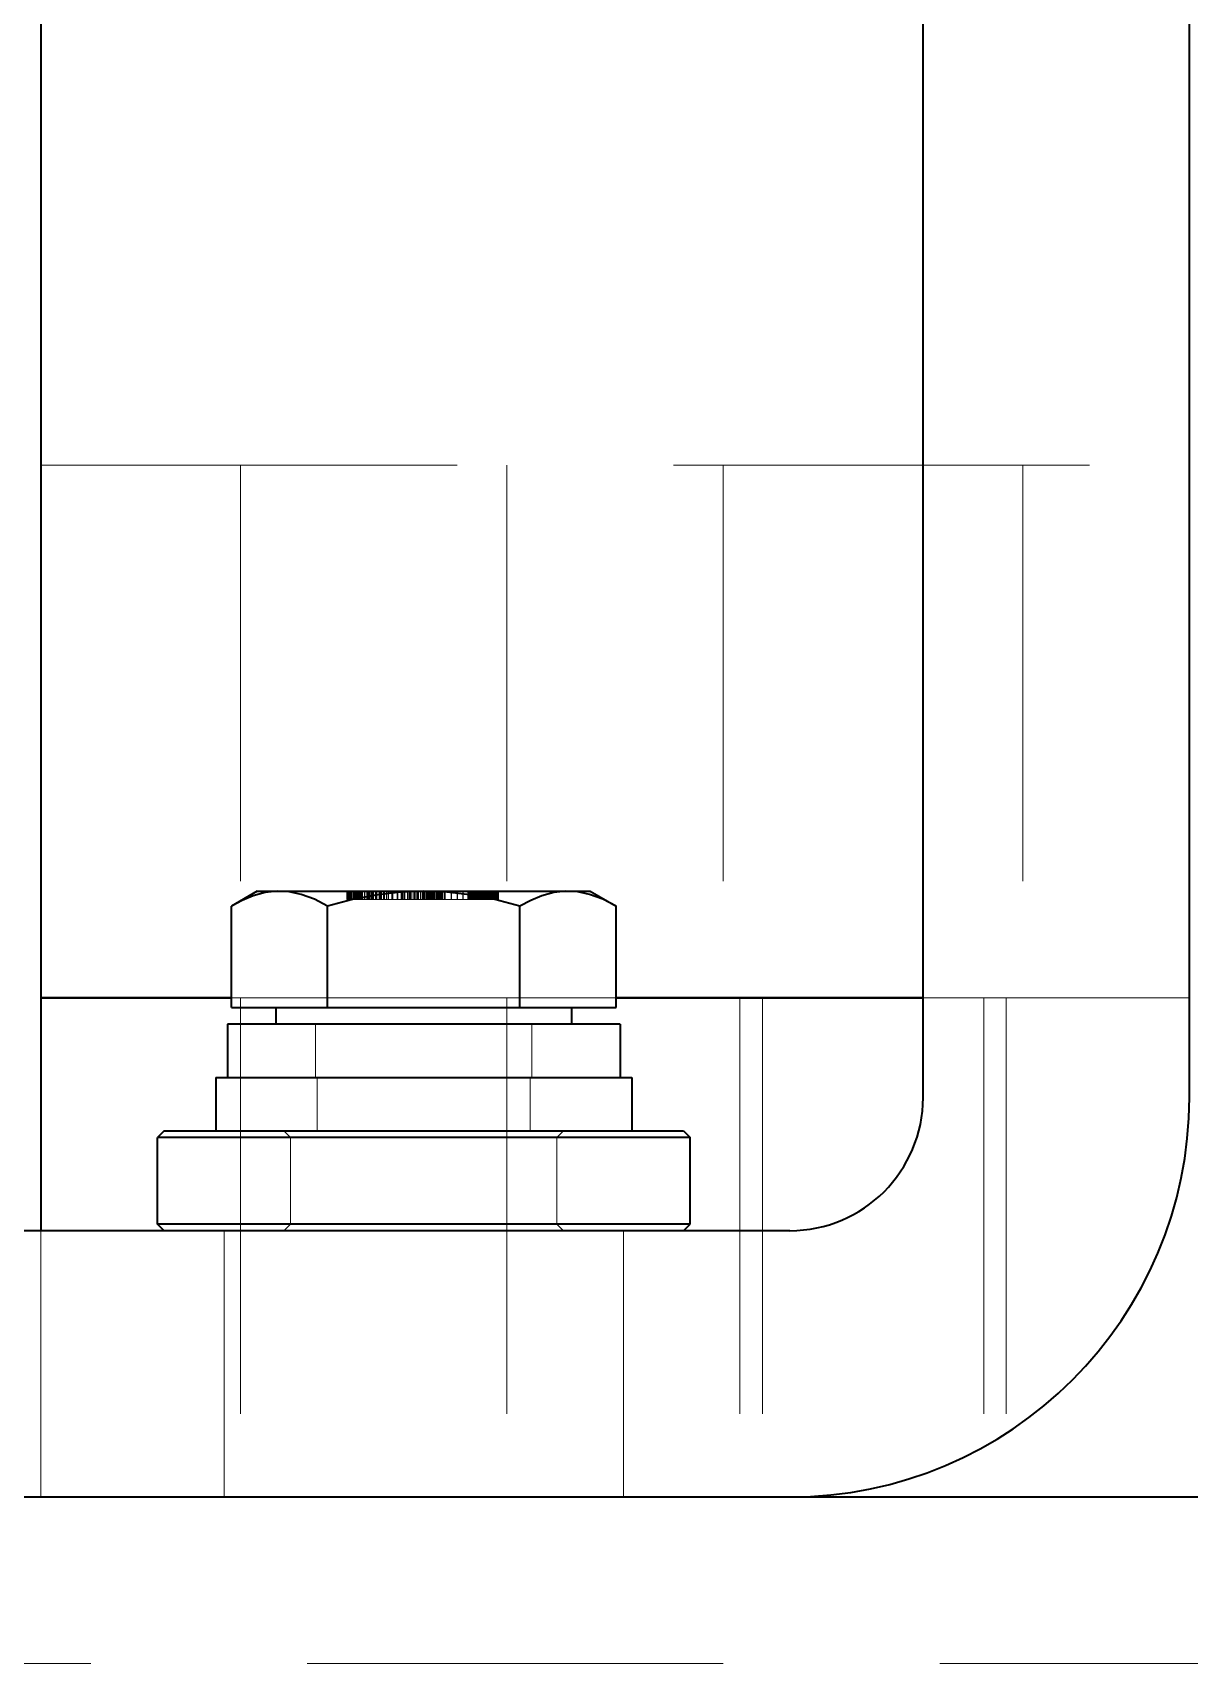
# Model space of a CAD drawing. Header units: millimetres. Extents: x -10155 to 20189, y -25550 to -22580.
# Drawn here: x -8991.5 to -8956.75, y -24743.05 to -24694.05 of the extents above; entities that cross this region are included whole.
import ezdxf

# ---------------------------------------------------------------- set-up
doc = ezdxf.new("R2010")
doc.units = ezdxf.units.MM
doc.linetypes.add('HIDDEN-HOKUTO', pattern=[3.8, 2.5, -1.3])
doc.layers.add('AM_HID', color=1, linetype='HIDDEN-HOKUTO', lineweight=25)

msp = doc.modelspace()

# ---------------------------------------------------------------- linework, layer by layer
at = {"color": 7, "lineweight": 35}
for p, q in [((-8964.748, -24726.046), (-8964.748, -24653.046)), ((-8956.748, -24726.046), (-8956.748, -24653.046)), ((-8991.248, -24688.046), (-8991.248, -24723.046)), ((-8968.748, -24730.046), (-9004.748, -24730.046)), ((-9379.248, -24738.046), (-8933.248, -24738.046)), ((-9004.748, -24738.046), (-8968.748, -24738.046))]:
    msp.add_line(p, q, dxfattribs=at)
at = {"color": 7, "lineweight": 35, "ltscale": 0.02237}
msp.add_line((-8984.748, -24719.846), (-8985.522, -24720.294), dxfattribs=at)
at = {"color": 7, "lineweight": 35, "ltscale": 0.125}
for p, q in [((-8984.748, -24719.846), (-8979.748, -24719.846)), ((-8979.748, -24719.846), (-8974.748, -24719.846))]:
    msp.add_line(p, q, dxfattribs=at)
at = {"color": 7, "lineweight": 35, "ltscale": 0.001489}
msp.add_line((-8979.776, -24719.846), (-8979.717, -24719.846), dxfattribs=at)
at = {"color": 7, "lineweight": 35, "ltscale": 0.022376}
msp.add_line((-8974.748, -24719.846), (-8973.972, -24720.294), dxfattribs=at)
at = {"color": 7, "lineweight": 35, "ltscale": 0.076314}
for p, q in [((-8985.522, -24723.346), (-8985.522, -24720.294)), ((-8982.637, -24723.346), (-8982.637, -24720.294)), ((-8976.858, -24723.346), (-8976.858, -24720.294)), ((-8973.972, -24723.346), (-8973.972, -24720.294))]:
    msp.add_line(p, q, dxfattribs=at)
at = {"color": 7, "lineweight": 35, "ltscale": 0.14314}
for p, q in [((-8985.522, -24723.046), (-8991.248, -24723.046)), ((-8991.248, -24723.046), (-8985.522, -24723.046))]:
    msp.add_line(p, q, dxfattribs=at)
at = {"color": 7, "lineweight": 35, "ltscale": 0.174985}
msp.add_line((-8991.248, -24723.046), (-8991.248, -24730.046), dxfattribs=at)
at = {"color": 7, "lineweight": 35, "ltscale": 0.230621}
for p, q in [((-8964.747, -24723.046), (-8973.972, -24723.046)), ((-8973.972, -24723.046), (-8964.747, -24723.046))]:
    msp.add_line(p, q, dxfattribs=at)
at = {"color": 7, "lineweight": 35, "ltscale": 0.072131}
for p, q in [((-8985.522, -24723.346), (-8982.637, -24723.346)), ((-8976.858, -24723.346), (-8973.972, -24723.346))]:
    msp.add_line(p, q, dxfattribs=at)
at = {"color": 7, "lineweight": 35, "ltscale": 0.0125}
for p, q in [((-8984.187, -24723.346), (-8984.187, -24723.846)), ((-8975.308, -24723.346), (-8975.308, -24723.846))]:
    msp.add_line(p, q, dxfattribs=at)
at = {"color": 7, "lineweight": 35, "ltscale": 0.144489}
msp.add_line((-8982.637, -24723.346), (-8976.858, -24723.346), dxfattribs=at)
at = {"color": 7, "lineweight": 35, "ltscale": 0.147498}
msp.add_line((-8979.748, -24723.846), (-8985.647, -24723.846), dxfattribs=at)
at = {"color": 7, "lineweight": 35, "ltscale": 0.039999}
for p, q in [((-8985.647, -24723.846), (-8985.647, -24725.446)), ((-8973.847, -24723.846), (-8973.847, -24725.446))]:
    msp.add_line(p, q, dxfattribs=at)
at = {"color": 7, "lineweight": 35, "ltscale": 0.147504}
msp.add_line((-8973.847, -24723.846), (-8979.748, -24723.846), dxfattribs=at)
at = {"color": 7, "lineweight": 35, "ltscale": 0.15625}
for p, q in [((-8985.998, -24725.446), (-8979.748, -24725.446)), ((-8979.748, -24725.446), (-8973.498, -24725.446))]:
    msp.add_line(p, q, dxfattribs=at)
at = {"color": 7, "lineweight": 35, "ltscale": 0.040001}
for p, q in [((-8985.998, -24725.446), (-8985.998, -24727.046)), ((-8973.498, -24725.446), (-8973.498, -24727.046))]:
    msp.add_line(p, q, dxfattribs=at)
at = {"color": 7, "lineweight": 35, "ltscale": 0.007074}
msp.add_line((-8987.547, -24727.046), (-8987.748, -24727.246), dxfattribs=at)
at = {"color": 7, "lineweight": 35, "ltscale": 0.2}
for p, q in [((-8979.748, -24727.246), (-8987.748, -24727.246)), ((-8971.748, -24727.246), (-8979.748, -24727.246)), ((-8979.748, -24729.846), (-8987.748, -24729.846)), ((-8971.748, -24729.846), (-8979.748, -24729.846))]:
    msp.add_line(p, q, dxfattribs=at)
at = {"color": 7, "lineweight": 35, "ltscale": 0.065001}
for p, q in [((-8987.748, -24729.846), (-8987.748, -24727.246)), ((-8971.748, -24729.846), (-8971.748, -24727.246))]:
    msp.add_line(p, q, dxfattribs=at)
at = {"color": 7, "lineweight": 35, "ltscale": 0.194995}
msp.add_line((-8987.547, -24727.046), (-8979.748, -24727.046), dxfattribs=at)
at = {"color": 7, "lineweight": 35, "ltscale": 0.195007}
msp.add_line((-8979.748, -24727.046), (-8971.947, -24727.046), dxfattribs=at)
at = {"color": 7, "lineweight": 35, "ltscale": 0.007065}
msp.add_line((-8971.947, -24727.046), (-8971.748, -24727.246), dxfattribs=at)
at = {"color": 7, "lineweight": 35, "ltscale": 0.007075}
msp.add_line((-8987.547, -24730.046), (-8987.748, -24729.846), dxfattribs=at)
at = {"color": 7, "lineweight": 35, "ltscale": 0.007066}
msp.add_line((-8971.947, -24730.046), (-8971.748, -24729.846), dxfattribs=at)
at = {"color": 7, "lineweight": 35}
for points in [[(-8982.637, -24720.294), (-8983.032, -24720.091), (-8983.431, -24719.943), (-8983.786, -24719.867), (-8984.141, -24719.848), (-8984.507, -24719.889), (-8984.87, -24719.988), (-8985.198, -24720.123), (-8985.522, -24720.294)], [(-8979.748, -24719.846), (-8980.44, -24719.874), (-8981.128, -24719.954), (-8981.887, -24720.1), (-8982.637, -24720.294)], [(-8976.858, -24720.294), (-8977.608, -24720.1), (-8978.367, -24719.954), (-8979.055, -24719.874), (-8979.748, -24719.846)], [(-8973.972, -24720.294), (-8974.367, -24720.091), (-8974.767, -24719.943), (-8975.121, -24719.867), (-8975.477, -24719.848), (-8975.842, -24719.889), (-8976.205, -24719.988), (-8976.533, -24720.123), (-8976.858, -24720.294)]]:
    msp.add_lwpolyline(points, dxfattribs=at)
for radius in [4, 12]:
    msp.add_arc((-8968.748, -24726.046), radius, 270, 0, dxfattribs=at)
at = {"layer": 'AM_HID', "color": 1, "lineweight": 13, "ltscale": 5}
for p, q in [((-8991.248, -24707.046), (-8941.248, -24707.046)), ((-8985.248, -24707.046), (-8985.248, -24723.046)), ((-8977.248, -24707.046), (-8977.248, -24723.046)), ((-8970.748, -24707.046), (-8970.748, -24723.046)), ((-8961.748, -24707.046), (-8961.748, -24723.046)), ((-8982.057, -24719.846), (-8982.057, -24720.096)), ((-8982.053, -24720.096), (-8982.057, -24720.096)), ((-8982.053, -24719.846), (-8982.053, -24720.096)), ((-8982.041, -24720.096), (-8982.053, -24720.096)), ((-8982.051, -24719.846), (-8982.051, -24720.096)), ((-8982.041, -24719.846), (-8982.041, -24720.096)), ((-8982.023, -24720.096), (-8982.041, -24720.096)), ((-8982.035, -24719.846), (-8982.035, -24720.096)), ((-8982.023, -24719.846), (-8982.023, -24720.096)), ((-8981.997, -24720.096), (-8982.023, -24720.096)), ((-8982.009, -24719.846), (-8982.009, -24720.096)), ((-8982.005, -24719.846), (-8982.005, -24720.096)), ((-8981.997, -24719.846), (-8981.997, -24720.096)), ((-8981.962, -24720.096), (-8981.997, -24720.096)), ((-8981.971, -24719.846), (-8981.971, -24720.096)), ((-8981.962, -24719.846), (-8981.962, -24720.096)), ((-8981.921, -24720.096), (-8981.962, -24720.096)), ((-8981.924, -24719.846), (-8981.924, -24720.096)), ((-8981.921, -24719.846), (-8981.921, -24720.096)), ((-8981.872, -24720.096), (-8981.921, -24720.096)), ((-8981.875, -24719.846), (-8981.872, -24719.846)), ((-8981.875, -24719.846), (-8981.875, -24720.096)), ((-8981.872, -24719.846), (-8981.872, -24720.096)), ((-8981.872, -24719.846), (-8981.863, -24719.846)), ((-8981.872, -24719.846), (-8981.872, -24720.096)), ((-8981.815, -24720.096), (-8981.872, -24720.096)), ((-8981.871, -24719.846), (-8981.871, -24720.096)), ((-8981.865, -24719.846), (-8981.865, -24720.096)), ((-8981.863, -24719.846), (-8981.849, -24719.846)), ((-8981.863, -24719.846), (-8981.863, -24720.096)), ((-8981.857, -24719.846), (-8981.857, -24720.096)), ((-8981.849, -24719.846), (-8981.849, -24720.096)), ((-8981.849, -24719.846), (-8981.829, -24719.846)), ((-8981.849, -24719.846), (-8981.849, -24720.096)), ((-8981.848, -24719.846), (-8981.848, -24720.096)), ((-8981.848, -24719.846), (-8981.848, -24720.096)), ((-8981.848, -24719.846), (-8981.848, -24720.096)), ((-8981.848, -24719.846), (-8981.848, -24720.096)), ((-8981.847, -24719.846), (-8981.847, -24720.096)), ((-8981.847, -24719.846), (-8981.847, -24720.096)), ((-8981.847, -24719.846), (-8981.847, -24720.096)), ((-8981.847, -24719.846), (-8981.847, -24720.096)), ((-8981.844, -24719.846), (-8981.844, -24720.096)), ((-8981.844, -24719.846), (-8981.844, -24720.096)), ((-8981.844, -24719.846), (-8981.844, -24720.096)), ((-8981.844, -24719.846), (-8981.844, -24720.096)), ((-8981.84, -24719.846), (-8981.84, -24720.096)), ((-8981.84, -24719.846), (-8981.84, -24720.096)), ((-8981.84, -24719.846), (-8981.84, -24720.096)), ((-8981.84, -24719.846), (-8981.84, -24720.096)), ((-8981.836, -24719.846), (-8981.836, -24720.096)), ((-8981.836, -24719.846), (-8981.836, -24720.096)), ((-8981.836, -24719.846), (-8981.836, -24720.096)), ((-8981.836, -24719.846), (-8981.836, -24720.096)), ((-8981.836, -24719.846), (-8981.836, -24720.096)), ((-8981.83, -24719.846), (-8981.83, -24720.096)), ((-8981.83, -24719.846), (-8981.83, -24720.096)), ((-8981.83, -24719.846), (-8981.83, -24720.096)), ((-8981.83, -24719.846), (-8981.83, -24720.096)), ((-8981.829, -24719.846), (-8981.803, -24719.846)), ((-8981.829, -24719.846), (-8981.829, -24720.096)), ((-8981.823, -24719.846), (-8981.823, -24720.096)), ((-8981.823, -24719.846), (-8981.823, -24720.096)), ((-8981.823, -24719.846), (-8981.823, -24720.096)), ((-8981.823, -24719.846), (-8981.823, -24720.096)), ((-8981.815, -24719.846), (-8981.815, -24720.096)), ((-8981.815, -24719.846), (-8981.815, -24720.096)), ((-8981.815, -24719.846), (-8981.815, -24720.096)), ((-8981.815, -24719.846), (-8981.815, -24720.096)), ((-8981.815, -24719.846), (-8981.815, -24720.096)), ((-8981.751, -24720.096), (-8981.815, -24720.096)), ((-8981.807, -24719.846), (-8981.807, -24720.096)), ((-8981.807, -24719.846), (-8981.807, -24720.096)), ((-8981.807, -24719.846), (-8981.807, -24720.096)), ((-8981.807, -24719.846), (-8981.807, -24720.096)), ((-8981.806, -24719.846), (-8981.806, -24720.096)), ((-8981.803, -24719.846), (-8981.772, -24719.846)), ((-8981.803, -24719.846), (-8981.803, -24720.096)), ((-8981.797, -24719.846), (-8981.797, -24720.096)), ((-8981.797, -24719.846), (-8981.797, -24720.096)), ((-8981.797, -24719.846), (-8981.797, -24720.096)), ((-8981.797, -24719.846), (-8981.797, -24720.096)), ((-8981.795, -24719.846), (-8981.795, -24720.096)), ((-8981.786, -24719.846), (-8981.786, -24720.096)), ((-8981.786, -24719.846), (-8981.786, -24720.096)), ((-8981.786, -24719.846), (-8981.786, -24720.096)), ((-8981.786, -24719.846), (-8981.786, -24720.096)), ((-8981.774, -24719.846), (-8981.774, -24720.096)), ((-8981.774, -24719.846), (-8981.774, -24720.096)), ((-8981.774, -24719.846), (-8981.774, -24720.096)), ((-8981.774, -24719.846), (-8981.774, -24720.096)), ((-8981.772, -24719.846), (-8981.735, -24719.846)), ((-8981.772, -24719.846), (-8981.772, -24720.096)), ((-8981.768, -24719.846), (-8981.768, -24720.096)), ((-8981.761, -24719.846), (-8981.761, -24720.096)), ((-8981.761, -24719.846), (-8981.761, -24720.096)), ((-8981.761, -24719.846), (-8981.761, -24720.096)), ((-8981.761, -24719.846), (-8981.761, -24720.096)), ((-8981.751, -24719.846), (-8981.751, -24720.096)), ((-8981.68, -24720.096), (-8981.751, -24720.096)), ((-8981.747, -24719.846), (-8981.747, -24720.096)), ((-8981.747, -24719.846), (-8981.747, -24720.096)), ((-8981.747, -24719.846), (-8981.747, -24720.096)), ((-8981.747, -24719.846), (-8981.747, -24720.096)), ((-8981.735, -24719.846), (-8981.692, -24719.846)), ((-8981.735, -24719.846), (-8981.735, -24720.096)), ((-8981.732, -24719.846), (-8981.732, -24720.096)), ((-8981.732, -24719.846), (-8981.732, -24720.096)), ((-8981.732, -24719.846), (-8981.732, -24720.096)), ((-8981.732, -24719.846), (-8981.732, -24720.096)), ((-8981.72, -24719.846), (-8981.72, -24720.096)), ((-8981.716, -24719.846), (-8981.716, -24720.096)), ((-8981.716, -24719.846), (-8981.716, -24720.096)), ((-8981.716, -24719.846), (-8981.716, -24720.096)), ((-8981.716, -24719.846), (-8981.716, -24720.096)), ((-8981.716, -24719.846), (-8981.716, -24720.096)), ((-8981.698, -24719.846), (-8981.698, -24720.096)), ((-8981.698, -24719.846), (-8981.698, -24720.096)), ((-8981.698, -24719.846), (-8981.698, -24720.096)), ((-8981.698, -24719.846), (-8981.698, -24720.096)), ((-8981.692, -24719.846), (-8981.643, -24719.846)), ((-8981.692, -24719.846), (-8981.692, -24720.096)), ((-8981.68, -24719.846), (-8981.68, -24720.096)), ((-8981.68, -24719.846), (-8981.68, -24720.096)), ((-8981.68, -24719.846), (-8981.68, -24720.096)), ((-8981.68, -24719.846), (-8981.68, -24720.096)), ((-8981.68, -24719.846), (-8981.68, -24720.096)), ((-8981.6, -24720.096), (-8981.68, -24720.096)), ((-8981.665, -24719.846), (-8981.665, -24720.096)), ((-8981.661, -24719.846), (-8981.661, -24720.096)), ((-8981.661, -24719.846), (-8981.661, -24720.096)), ((-8981.661, -24719.846), (-8981.661, -24720.096)), ((-8981.661, -24719.846), (-8981.661, -24720.096)), ((-8981.643, -24719.846), (-8981.589, -24719.846)), ((-8981.643, -24719.846), (-8981.643, -24720.096)), ((-8981.641, -24719.846), (-8981.641, -24720.096)), ((-8981.641, -24719.846), (-8981.641, -24720.096)), ((-8981.641, -24719.846), (-8981.641, -24720.096)), ((-8981.641, -24719.846), (-8981.641, -24720.096)), ((-8981.625, -24719.846), (-8981.625, -24720.096)), ((-8981.6, -24719.846), (-8981.6, -24720.096)), ((-8981.6, -24719.846), (-8981.6, -24720.096)), ((-8981.513, -24720.096), (-8981.6, -24720.096)), ((-8981.589, -24719.846), (-8981.527, -24719.846)), ((-8981.589, -24719.846), (-8981.589, -24720.096)), ((-8981.527, -24719.846), (-8981.455, -24719.846)), ((-8981.527, -24719.846), (-8981.527, -24720.096)), ((-8981.527, -24719.846), (-8981.527, -24720.096)), ((-8981.524, -24719.846), (-8981.524, -24720.096)), ((-8981.513, -24719.846), (-8981.513, -24720.096)), ((-8981.417, -24720.096), (-8981.513, -24720.096)), ((-8981.455, -24719.846), (-8981.373, -24719.846)), ((-8981.455, -24719.846), (-8981.455, -24720.096)), ((-8981.446, -24719.846), (-8981.446, -24720.096)), ((-8981.417, -24719.846), (-8981.417, -24720.096)), ((-8981.314, -24720.096), (-8981.417, -24720.096)), ((-8981.412, -24719.846), (-8981.412, -24720.096)), ((-8981.373, -24719.846), (-8981.281, -24719.846)), ((-8981.373, -24719.846), (-8981.373, -24720.096)), ((-8981.356, -24719.846), (-8981.356, -24720.096)), ((-8981.314, -24719.846), (-8981.314, -24720.096)), ((-8981.202, -24720.096), (-8981.314, -24720.096)), ((-8981.291, -24719.846), (-8981.291, -24720.096)), ((-8981.281, -24719.846), (-8981.179, -24719.846)), ((-8981.281, -24719.846), (-8981.281, -24720.096)), ((-8981.26, -24719.846), (-8981.26, -24720.096)), ((-8981.202, -24719.846), (-8981.202, -24720.096)), ((-8981.082, -24720.096), (-8981.202, -24720.096)), ((-8981.179, -24719.846), (-8981.068, -24719.846)), ((-8981.179, -24719.846), (-8981.179, -24720.096)), ((-8981.161, -24719.846), (-8981.161, -24720.096)), ((-8981.157, -24719.846), (-8981.157, -24720.096)), ((-8981.082, -24719.846), (-8981.082, -24720.096)), ((-8980.955, -24720.096), (-8981.082, -24720.096)), ((-8981.068, -24719.846), (-8980.946, -24719.846)), ((-8981.068, -24719.846), (-8981.068, -24720.096)), ((-8981.046, -24719.846), (-8981.046, -24720.096)), ((-8981.043, -24719.846), (-8981.043, -24720.096)), ((-8981.02, -24719.846), (-8981.02, -24720.096)), ((-8980.955, -24719.846), (-8980.955, -24720.096)), ((-8980.819, -24720.096), (-8980.955, -24720.096)), ((-8980.946, -24719.846), (-8980.815, -24719.846)), ((-8980.946, -24719.846), (-8980.946, -24720.096)), ((-8980.929, -24719.846), (-8980.929, -24720.096)), ((-8980.871, -24719.846), (-8980.871, -24720.096)), ((-8980.819, -24719.846), (-8980.819, -24720.096)), ((-8980.675, -24720.096), (-8980.819, -24720.096)), ((-8980.815, -24719.846), (-8980.674, -24719.846)), ((-8980.815, -24719.846), (-8980.815, -24720.096)), ((-8980.805, -24719.846), (-8980.805, -24720.096)), ((-8980.711, -24719.846), (-8980.711, -24720.096)), ((-8980.675, -24719.846), (-8980.675, -24720.096)), ((-8980.523, -24720.096), (-8980.675, -24720.096)), ((-8980.674, -24719.846), (-8980.523, -24719.846)), ((-8980.674, -24719.846), (-8980.674, -24720.096)), ((-8980.673, -24719.846), (-8980.673, -24720.096)), ((-8980.542, -24719.846), (-8980.542, -24720.096)), ((-8980.535, -24719.846), (-8980.535, -24720.096)), ((-8980.523, -24719.846), (-8980.523, -24720.096)), ((-8980.523, -24719.846), (-8980.421, -24719.846)), ((-8980.523, -24719.846), (-8980.523, -24720.096)), ((-8980.42, -24720.096), (-8980.523, -24720.096)), ((-8980.421, -24719.846), (-8980.324, -24719.846)), ((-8980.421, -24719.846), (-8980.421, -24720.096)), ((-8980.42, -24719.846), (-8980.42, -24720.096)), ((-8980.319, -24720.096), (-8980.42, -24720.096)), ((-8980.389, -24719.846), (-8980.389, -24720.096)), ((-8980.363, -24719.846), (-8980.363, -24720.096)), ((-8980.324, -24719.846), (-8980.232, -24719.846)), ((-8980.324, -24719.846), (-8980.324, -24720.096)), ((-8980.319, -24719.846), (-8980.319, -24720.096)), ((-8980.22, -24720.096), (-8980.319, -24720.096)), ((-8980.237, -24719.846), (-8980.237, -24720.096)), ((-8980.232, -24719.846), (-8980.144, -24719.846)), ((-8980.232, -24719.846), (-8980.232, -24720.096)), ((-8980.22, -24719.846), (-8980.22, -24720.096)), ((-8980.123, -24720.096), (-8980.22, -24720.096)), ((-8980.175, -24719.846), (-8980.175, -24720.096)), ((-8980.146, -24719.846), (-8980.146, -24720.096)), ((-8980.144, -24719.846), (-8980.061, -24719.846)), ((-8980.144, -24719.846), (-8980.144, -24720.096)), ((-8980.123, -24719.846), (-8980.123, -24720.096)), ((-8980.029, -24720.096), (-8980.123, -24720.096)), ((-8980.061, -24719.846), (-8980.061, -24720.096)), ((-8980.061, -24719.846), (-8979.983, -24719.846)), ((-8980.061, -24719.846), (-8980.061, -24720.096)), ((-8980.029, -24719.846), (-8980.029, -24720.096)), ((-8979.936, -24720.096), (-8980.029, -24720.096)), ((-8979.983, -24719.846), (-8979.983, -24720.096)), ((-8979.983, -24719.846), (-8979.909, -24719.846)), ((-8979.983, -24719.846), (-8979.983, -24720.096)), ((-8979.977, -24719.846), (-8979.977, -24720.096)), ((-8979.936, -24719.846), (-8979.936, -24720.096)), ((-8979.846, -24720.096), (-8979.936, -24720.096)), ((-8979.91, -24719.846), (-8979.91, -24720.096)), ((-8979.909, -24719.846), (-8979.84, -24719.846)), ((-8979.909, -24719.846), (-8979.909, -24720.096)), ((-8979.847, -24719.846), (-8979.847, -24720.096)), ((-8979.846, -24719.846), (-8979.846, -24720.096)), ((-8979.757, -24720.096), (-8979.846, -24720.096)), ((-8979.843, -24719.846), (-8979.843, -24720.096)), ((-8979.84, -24719.846), (-8979.776, -24719.846)), ((-8979.84, -24719.846), (-8979.84, -24720.096)), ((-8979.783, -24719.846), (-8979.783, -24720.096)), ((-8979.781, -24719.846), (-8979.781, -24720.096)), ((-8979.776, -24719.846), (-8979.776, -24720.096)), ((-8979.757, -24719.846), (-8979.757, -24720.096)), ((-8979.671, -24720.096), (-8979.757, -24720.096)), ((-8979.743, -24719.846), (-8979.743, -24720.096)), ((-8979.728, -24719.846), (-8979.728, -24720.096)), ((-8979.718, -24719.846), (-8979.718, -24720.096)), ((-8979.717, -24719.846), (-8979.663, -24719.846)), ((-8979.717, -24719.846), (-8979.717, -24720.096)), ((-8979.679, -24719.846), (-8979.679, -24720.096)), ((-8979.671, -24719.846), (-8979.671, -24720.096)), ((-8979.587, -24720.096), (-8979.671, -24720.096)), ((-8979.663, -24719.846), (-8979.614, -24719.846)), ((-8979.663, -24719.846), (-8979.663, -24720.096)), ((-8979.659, -24719.846), (-8979.659, -24720.096)), ((-8979.637, -24719.846), (-8979.637, -24720.096)), ((-8979.614, -24719.846), (-8979.571, -24719.846)), ((-8979.614, -24719.846), (-8979.614, -24720.096)), ((-8979.603, -24719.846), (-8979.603, -24720.096)), ((-8979.6, -24719.846), (-8979.6, -24720.096)), ((-8979.587, -24719.846), (-8979.587, -24720.096)), ((-8979.508, -24720.096), (-8979.587, -24720.096)), ((-8979.586, -24719.846), (-8979.586, -24720.096)), ((-8979.571, -24719.846), (-8979.534, -24719.846)), ((-8979.571, -24719.846), (-8979.571, -24720.096)), ((-8979.568, -24719.846), (-8979.568, -24720.096)), ((-8979.551, -24719.846), (-8979.551, -24720.096)), ((-8979.539, -24719.846), (-8979.539, -24720.096)), ((-8979.534, -24719.846), (-8979.502, -24719.846)), ((-8979.534, -24719.846), (-8979.534, -24720.096)), ((-8979.521, -24719.846), (-8979.521, -24720.096)), ((-8979.514, -24719.846), (-8979.514, -24720.096)), ((-8979.508, -24719.846), (-8979.508, -24720.096)), ((-8979.437, -24720.096), (-8979.508, -24720.096)), ((-8979.502, -24719.846), (-8979.502, -24720.096)), ((-8979.502, -24719.846), (-8979.477, -24719.846)), ((-8979.502, -24719.846), (-8979.502, -24720.096)), ((-8979.492, -24719.846), (-8979.492, -24720.096)), ((-8979.477, -24719.846), (-8979.457, -24719.846)), ((-8979.477, -24719.846), (-8979.477, -24720.096)), ((-8979.473, -24719.846), (-8979.473, -24720.096)), ((-8979.458, -24719.846), (-8979.458, -24720.096)), ((-8979.457, -24719.846), (-8979.442, -24719.846)), ((-8979.457, -24719.846), (-8979.457, -24720.096)), ((-8979.456, -24719.846), (-8979.456, -24720.096)), ((-8979.446, -24719.846), (-8979.446, -24720.096)), ((-8979.442, -24719.846), (-8979.434, -24719.846)), ((-8979.442, -24719.846), (-8979.442, -24720.096)), ((-8979.437, -24719.846), (-8979.437, -24720.096)), ((-8979.437, -24719.846), (-8979.437, -24720.096)), ((-8979.374, -24720.096), (-8979.437, -24720.096)), ((-8979.434, -24719.846), (-8979.431, -24719.846)), ((-8979.434, -24719.846), (-8979.434, -24720.096)), ((-8979.433, -24719.846), (-8979.433, -24720.096)), ((-8979.431, -24719.846), (-8979.431, -24720.096)), ((-8979.414, -24719.846), (-8979.414, -24720.096)), ((-8979.375, -24719.846), (-8979.375, -24720.096)), ((-8979.374, -24719.846), (-8979.374, -24720.096)), ((-8979.321, -24720.096), (-8979.374, -24720.096)), ((-8979.344, -24719.846), (-8979.344, -24720.096)), ((-8979.34, -24719.846), (-8979.34, -24720.096)), ((-8979.321, -24719.846), (-8979.321, -24720.096)), ((-8979.275, -24720.096), (-8979.321, -24720.096)), ((-8979.31, -24719.846), (-8979.31, -24720.096)), ((-8979.308, -24719.846), (-8979.308, -24720.096)), ((-8979.279, -24719.846), (-8979.279, -24720.096)), ((-8979.275, -24719.846), (-8979.275, -24720.096)), ((-8979.237, -24720.096), (-8979.275, -24720.096)), ((-8979.253, -24719.846), (-8979.253, -24720.096)), ((-8979.237, -24719.846), (-8979.237, -24720.096)), ((-8979.208, -24720.096), (-8979.237, -24720.096)), ((-8979.231, -24719.846), (-8979.231, -24720.096)), ((-8979.213, -24719.846), (-8979.213, -24720.096)), ((-8979.208, -24719.846), (-8979.208, -24720.096)), ((-8979.187, -24720.096), (-8979.208, -24720.096)), ((-8979.198, -24719.846), (-8979.198, -24720.096)), ((-8979.187, -24719.846), (-8979.187, -24720.096)), ((-8979.175, -24720.096), (-8979.187, -24720.096)), ((-8979.186, -24719.846), (-8979.186, -24720.096)), ((-8979.177, -24719.846), (-8979.177, -24720.096)), ((-8979.175, -24719.846), (-8979.175, -24720.096)), ((-8979.171, -24720.096), (-8979.175, -24720.096)), ((-8979.172, -24719.846), (-8979.172, -24720.096)), ((-8979.171, -24719.846), (-8979.171, -24720.096)), ((-8979.121, -24720.096), (-8979.171, -24720.096)), ((-8979.121, -24719.846), (-8979.121, -24720.096)), ((-8978.917, -24720.096), (-8979.121, -24720.096)), ((-8979.109, -24719.846), (-8979.109, -24720.096)), ((-8978.92, -24719.846), (-8978.92, -24720.096)), ((-8978.917, -24719.846), (-8978.917, -24720.096)), ((-8978.732, -24720.096), (-8978.917, -24720.096)), ((-8978.743, -24719.846), (-8978.743, -24720.096)), ((-8978.732, -24719.846), (-8978.732, -24720.096)), ((-8978.566, -24720.096), (-8978.732, -24720.096)), ((-8978.576, -24719.846), (-8978.576, -24720.096)), ((-8978.566, -24719.846), (-8978.566, -24720.096)), ((-8978.419, -24720.096), (-8978.566, -24720.096)), ((-8978.421, -24719.846), (-8978.421, -24720.096)), ((-8978.419, -24719.846), (-8978.419, -24720.096)), ((-8978.363, -24720.096), (-8978.419, -24720.096)), ((-8978.391, -24719.846), (-8978.391, -24720.096)), ((-8978.39, -24719.846), (-8978.39, -24720.096)), ((-8978.39, -24719.846), (-8978.39, -24720.096)), ((-8978.388, -24720.096), (-8978.39, -24720.096)), ((-8978.388, -24719.846), (-8978.388, -24720.096)), ((-8978.388, -24719.846), (-8978.388, -24720.096)), ((-8978.384, -24720.096), (-8978.388, -24720.096)), ((-8978.385, -24719.846), (-8978.385, -24720.096)), ((-8978.384, -24719.846), (-8978.384, -24720.096)), ((-8978.378, -24720.096), (-8978.384, -24720.096)), ((-8978.38, -24719.846), (-8978.38, -24720.096)), ((-8978.378, -24719.846), (-8978.378, -24720.096)), ((-8978.371, -24720.096), (-8978.378, -24720.096)), ((-8978.374, -24719.846), (-8978.374, -24720.096)), ((-8978.371, -24719.846), (-8978.371, -24720.096)), ((-8978.363, -24720.096), (-8978.371, -24720.096)), ((-8978.367, -24719.846), (-8978.367, -24720.096)), ((-8978.363, -24719.846), (-8978.363, -24720.096)), ((-8978.352, -24720.096), (-8978.363, -24720.096)), ((-8978.359, -24719.846), (-8978.359, -24720.096)), ((-8978.352, -24719.846), (-8978.352, -24720.096)), ((-8978.341, -24720.096), (-8978.352, -24720.096)), ((-8978.349, -24719.846), (-8978.349, -24720.096)), ((-8978.341, -24719.846), (-8978.341, -24720.096)), ((-8978.328, -24720.096), (-8978.341, -24720.096)), ((-8978.338, -24719.846), (-8978.338, -24720.096)), ((-8978.328, -24719.846), (-8978.328, -24720.096)), ((-8978.313, -24720.096), (-8978.328, -24720.096)), ((-8978.326, -24719.846), (-8978.326, -24720.096)), ((-8978.313, -24719.846), (-8978.313, -24720.096)), ((-8978.313, -24719.846), (-8978.313, -24720.096)), ((-8978.296, -24720.096), (-8978.313, -24720.096)), ((-8978.312, -24719.846), (-8978.312, -24720.096)), ((-8978.297, -24719.846), (-8978.297, -24720.096)), ((-8978.296, -24719.846), (-8978.296, -24720.096)), ((-8978.278, -24720.096), (-8978.296, -24720.096)), ((-8978.291, -24719.846), (-8978.291, -24720.096)), ((-8978.281, -24719.846), (-8978.281, -24720.096)), ((-8978.278, -24719.846), (-8978.278, -24720.096)), ((-8978.259, -24720.096), (-8978.278, -24720.096)), ((-8978.277, -24719.846), (-8978.277, -24720.096)), ((-8978.263, -24719.846), (-8978.263, -24720.096)), ((-8978.259, -24719.846), (-8978.259, -24720.096)), ((-8978.238, -24720.096), (-8978.259, -24720.096)), ((-8978.245, -24719.846), (-8978.245, -24720.096)), ((-8978.238, -24719.846), (-8978.238, -24720.096)), ((-8978.215, -24720.096), (-8978.238, -24720.096)), ((-8978.235, -24719.846), (-8978.235, -24720.096)), ((-8978.224, -24719.846), (-8978.224, -24720.096)), ((-8978.215, -24719.846), (-8978.215, -24720.096)), ((-8978.191, -24720.096), (-8978.215, -24720.096)), ((-8978.203, -24719.846), (-8978.203, -24720.096)), ((-8978.191, -24719.846), (-8978.191, -24720.096)), ((-8978.165, -24720.096), (-8978.191, -24720.096)), ((-8978.182, -24719.846), (-8978.182, -24720.096)), ((-8978.18, -24719.846), (-8978.18, -24720.096)), ((-8978.165, -24719.846), (-8978.165, -24720.096)), ((-8978.138, -24720.096), (-8978.165, -24720.096)), ((-8978.156, -24719.846), (-8978.156, -24720.096)), ((-8978.144, -24719.846), (-8978.144, -24720.096)), ((-8978.138, -24719.846), (-8978.138, -24720.096)), ((-8978.109, -24720.096), (-8978.138, -24720.096)), ((-8978.131, -24719.846), (-8978.131, -24720.096)), ((-8978.12, -24719.846), (-8978.12, -24720.096)), ((-8978.11, -24719.846), (-8978.11, -24720.096)), ((-8978.109, -24719.846), (-8978.109, -24720.096)), ((-8978.079, -24720.096), (-8978.109, -24720.096)), ((-8978.1, -24719.846), (-8978.1, -24720.096)), ((-8978.092, -24719.846), (-8978.092, -24720.096)), ((-8978.089, -24719.846), (-8978.089, -24720.096)), ((-8978.079, -24719.846), (-8978.079, -24720.096)), ((-8978.079, -24719.846), (-8978.079, -24720.096)), ((-8978.047, -24720.096), (-8978.079, -24720.096)), ((-8978.068, -24719.846), (-8978.068, -24720.096)), ((-8978.058, -24719.846), (-8978.058, -24720.096)), ((-8978.048, -24719.846), (-8978.048, -24720.096)), ((-8978.047, -24719.846), (-8978.047, -24720.096)), ((-8978.014, -24720.096), (-8978.047, -24720.096)), ((-8978.037, -24719.846), (-8978.037, -24720.096)), ((-8978.023, -24719.846), (-8978.023, -24720.096)), ((-8978.016, -24719.846), (-8978.016, -24720.096)), ((-8978.015, -24719.846), (-8978.015, -24720.096)), ((-8978.014, -24719.846), (-8978.014, -24720.096)), ((-8977.98, -24720.096), (-8978.014, -24720.096)), ((-8978.006, -24719.846), (-8978.006, -24720.096)), ((-8977.996, -24719.846), (-8977.996, -24720.096)), ((-8977.985, -24719.846), (-8977.985, -24720.096)), ((-8977.98, -24719.846), (-8977.98, -24720.096)), ((-8977.946, -24720.096), (-8977.98, -24720.096)), ((-8977.975, -24719.846), (-8977.975, -24720.096)), ((-8977.964, -24719.846), (-8977.964, -24720.096)), ((-8977.954, -24719.846), (-8977.954, -24720.096)), ((-8977.947, -24719.846), (-8977.947, -24720.096)), ((-8977.946, -24719.846), (-8977.946, -24720.096)), ((-8977.91, -24720.096), (-8977.946, -24720.096)), ((-8977.944, -24719.846), (-8977.944, -24720.096)), ((-8977.933, -24719.846), (-8977.933, -24720.096)), ((-8977.923, -24719.846), (-8977.923, -24720.096)), ((-8977.923, -24719.846), (-8977.923, -24720.096)), ((-8977.923, -24719.846), (-8977.923, -24720.096)), ((-8977.915, -24719.846), (-8977.915, -24720.096)), ((-8977.91, -24719.846), (-8977.91, -24720.096)), ((-8977.873, -24720.096), (-8977.91, -24720.096)), ((-8977.902, -24719.846), (-8977.902, -24720.096)), ((-8977.902, -24719.846), (-8977.902, -24720.096)), ((-8977.902, -24719.846), (-8977.902, -24720.096)), ((-8977.886, -24719.846), (-8977.886, -24720.096)), ((-8977.883, -24719.846), (-8977.883, -24720.096)), ((-8977.883, -24719.846), (-8977.883, -24720.096)), ((-8977.883, -24719.846), (-8977.883, -24720.096)), ((-8977.873, -24719.846), (-8977.873, -24720.096)), ((-8977.835, -24720.096), (-8977.873, -24720.096)), ((-8977.865, -24719.846), (-8977.865, -24720.096)), ((-8977.865, -24719.846), (-8977.865, -24720.096)), ((-8977.864, -24719.846), (-8977.864, -24720.096)), ((-8977.848, -24719.846), (-8977.848, -24720.096)), ((-8977.848, -24719.846), (-8977.848, -24720.096)), ((-8977.846, -24719.846), (-8977.846, -24720.096)), ((-8977.835, -24719.846), (-8977.835, -24720.096)), ((-8977.796, -24720.096), (-8977.835, -24720.096)), ((-8977.834, -24719.846), (-8977.834, -24720.096)), ((-8977.832, -24719.846), (-8977.832, -24720.096)), ((-8977.832, -24719.846), (-8977.832, -24720.096)), ((-8977.829, -24719.846), (-8977.829, -24720.096)), ((-8977.819, -24719.846), (-8977.819, -24720.096)), ((-8977.817, -24719.846), (-8977.817, -24720.096)), ((-8977.817, -24719.846), (-8977.817, -24720.096)), ((-8977.812, -24719.846), (-8977.812, -24720.096)), ((-8977.803, -24719.846), (-8977.803, -24720.096)), ((-8977.803, -24719.846), (-8977.803, -24720.096)), ((-8977.796, -24719.846), (-8977.796, -24720.096)), ((-8977.796, -24719.846), (-8977.796, -24720.096)), ((-8977.756, -24720.096), (-8977.796, -24720.096)), ((-8977.79, -24719.846), (-8977.79, -24720.096)), ((-8977.79, -24719.846), (-8977.79, -24720.096)), ((-8977.79, -24719.846), (-8977.79, -24720.096)), ((-8977.781, -24719.846), (-8977.781, -24720.096)), ((-8977.778, -24719.846), (-8977.778, -24720.096)), ((-8977.778, -24719.846), (-8977.778, -24720.096)), ((-8977.767, -24719.846), (-8977.767, -24720.096)), ((-8977.767, -24719.846), (-8977.767, -24720.096)), ((-8977.767, -24719.846), (-8977.767, -24720.096)), ((-8977.757, -24719.846), (-8977.757, -24720.096)), ((-8977.757, -24719.846), (-8977.757, -24720.096)), ((-8977.756, -24719.846), (-8977.756, -24720.096)), ((-8977.715, -24720.096), (-8977.756, -24720.096)), ((-8977.754, -24719.846), (-8977.754, -24720.096)), ((-8977.753, -24719.846), (-8977.753, -24720.096)), ((-8977.748, -24719.846), (-8977.748, -24720.096)), ((-8977.748, -24719.846), (-8977.748, -24720.096)), ((-8977.741, -24719.846), (-8977.741, -24720.096)), ((-8977.74, -24719.846), (-8977.74, -24720.096)), ((-8977.74, -24719.846), (-8977.74, -24720.096)), ((-8977.736, -24719.846), (-8977.736, -24720.096)), ((-8977.733, -24719.846), (-8977.733, -24720.096)), ((-8977.733, -24719.846), (-8977.733, -24720.096)), ((-8977.73, -24719.846), (-8977.73, -24720.096)), ((-8977.728, -24719.846), (-8977.728, -24720.096)), ((-8977.728, -24719.846), (-8977.728, -24720.096)), ((-8977.725, -24719.846), (-8977.725, -24720.096)), ((-8977.723, -24719.846), (-8977.723, -24720.096)), ((-8977.723, -24719.846), (-8977.723, -24720.096)), ((-8977.721, -24719.846), (-8977.721, -24720.096)), ((-8977.719, -24719.846), (-8977.719, -24720.096)), ((-8977.719, -24719.846), (-8977.719, -24720.096)), ((-8977.717, -24719.846), (-8977.717, -24720.096)), ((-8977.717, -24719.846), (-8977.717, -24720.096)), ((-8977.715, -24719.846), (-8977.715, -24720.096)), ((-8977.715, -24719.846), (-8977.715, -24720.096)), ((-8977.715, -24719.846), (-8977.715, -24720.096)), ((-8977.715, -24719.846), (-8977.715, -24720.096)), ((-8977.675, -24720.096), (-8977.715, -24720.096)), ((-8977.712, -24719.846), (-8977.712, -24720.096)), ((-8977.705, -24719.846), (-8977.705, -24720.096)), ((-8977.705, -24719.846), (-8977.705, -24720.096)), ((-8977.699, -24719.846), (-8977.699, -24720.096)), ((-8977.695, -24719.846), (-8977.695, -24720.096)), ((-8977.693, -24719.846), (-8977.693, -24720.096)), ((-8977.691, -24719.846), (-8977.691, -24720.096)), ((-8977.689, -24719.846), (-8977.689, -24720.096)), ((-8977.689, -24719.846), (-8977.689, -24720.096)), ((-8977.675, -24719.846), (-8977.675, -24720.096)), ((-8977.64, -24720.096), (-8977.675, -24720.096)), ((-8977.666, -24719.846), (-8977.666, -24720.096)), ((-8977.64, -24719.846), (-8977.64, -24720.096)), ((-8977.609, -24720.096), (-8977.64, -24720.096)), ((-8977.609, -24719.846), (-8977.609, -24720.096)), ((-8977.609, -24719.846), (-8977.609, -24720.096)), ((-8977.582, -24720.096), (-8977.609, -24720.096)), ((-8977.582, -24719.846), (-8977.582, -24720.096)), ((-8977.559, -24720.096), (-8977.582, -24720.096)), ((-8977.564, -24719.846), (-8977.564, -24720.096)), ((-8977.559, -24719.846), (-8977.559, -24720.096)), ((-8977.559, -24719.846), (-8977.559, -24720.096)), ((-8977.54, -24720.096), (-8977.559, -24720.096)), ((-8977.54, -24719.846), (-8977.54, -24720.096)), ((-8977.525, -24720.096), (-8977.54, -24720.096)), ((-8977.532, -24719.846), (-8977.532, -24720.096)), ((-8977.525, -24719.846), (-8977.525, -24720.096)), ((-8977.515, -24720.096), (-8977.525, -24720.096)), ((-8977.515, -24719.846), (-8977.515, -24720.096)), ((-8977.509, -24720.096), (-8977.515, -24720.096)), ((-8977.513, -24719.846), (-8977.513, -24720.096)), ((-8977.509, -24719.846), (-8977.509, -24720.096)), ((-8977.507, -24720.096), (-8977.509, -24720.096)), ((-8977.507, -24719.846), (-8977.507, -24720.096)), ((-8982.637, -24720.294), (-8982.637, -24723.346)), ((-8976.858, -24723.346), (-8976.858, -24720.294)), ((-8973.972, -24723.046), (-8985.522, -24723.046)), ((-8985.522, -24723.046), (-8973.972, -24723.046)), ((-8985.248, -24723.046), (-8985.248, -24738.046)), ((-8977.248, -24723.046), (-8977.248, -24738.046)), ((-8970.248, -24723.046), (-8970.248, -24738.046)), ((-8969.571, -24723.046), (-8969.571, -24738.046)), ((-8956.747, -24723.046), (-8964.747, -24723.046)), ((-8964.747, -24723.046), (-8956.747, -24723.046)), ((-8962.924, -24723.046), (-8962.924, -24738.046)), ((-8962.248, -24723.046), (-8962.248, -24738.046)), ((-8982.998, -24723.846), (-8979.748, -24723.846)), ((-8982.998, -24723.846), (-8982.998, -24725.446)), ((-8979.748, -24723.846), (-8976.498, -24723.846)), ((-8976.498, -24723.846), (-8976.498, -24725.446)), ((-8982.998, -24725.446), (-8979.748, -24725.446)), ((-8982.947, -24725.446), (-8982.947, -24727.046)), ((-8979.748, -24725.446), (-8976.498, -24725.446)), ((-8976.547, -24725.446), (-8976.547, -24727.046)), ((-8979.748, -24727.246), (-8987.748, -24727.246)), ((-8985.998, -24727.046), (-8979.748, -24727.046)), ((-8983.748, -24727.246), (-8983.947, -24727.046)), ((-8979.748, -24727.246), (-8983.748, -24727.246)), ((-8983.748, -24729.846), (-8983.748, -24727.246)), ((-8979.748, -24727.046), (-8973.498, -24727.046)), ((-8975.748, -24727.246), (-8979.748, -24727.246)), ((-8971.748, -24727.246), (-8979.748, -24727.246)), ((-8975.748, -24727.246), (-8975.547, -24727.046)), ((-8975.748, -24729.846), (-8975.748, -24727.246)), ((-8979.748, -24729.846), (-8987.748, -24729.846)), ((-8983.748, -24729.846), (-8983.947, -24730.046)), ((-8983.748, -24729.846), (-8979.748, -24729.846)), ((-8979.748, -24729.846), (-8975.748, -24729.846)), ((-8971.748, -24729.846), (-8979.748, -24729.846)), ((-8975.748, -24729.846), (-8975.547, -24730.046)), ((-8991.248, -24730.046), (-8991.248, -24738.046)), ((-8987.547, -24730.046), (-8979.748, -24730.046)), ((-8985.748, -24730.046), (-8985.748, -24738.046)), ((-8979.748, -24730.046), (-8971.947, -24730.046)), ((-8973.748, -24730.046), (-8973.748, -24738.046)), ((-9686.248, -24743.046), (-8626.248, -24743.046))]:
    msp.add_line(p, q, dxfattribs=at)
for points in [[(-8985.522, -24720.294), (-8985.128, -24720.091), (-8984.728, -24719.943), (-8984.374, -24719.867), (-8984.018, -24719.848), (-8983.653, -24719.889), (-8983.29, -24719.988), (-8982.962, -24720.123), (-8982.637, -24720.294)], [(-8982.637, -24720.294), (-8981.887, -24720.1), (-8981.128, -24719.954), (-8980.44, -24719.874), (-8979.748, -24719.846)], [(-8979.748, -24719.846), (-8979.055, -24719.874), (-8978.367, -24719.954), (-8977.608, -24720.1), (-8976.858, -24720.294)], [(-8976.858, -24720.294), (-8976.463, -24720.091), (-8976.063, -24719.943), (-8975.709, -24719.867), (-8975.353, -24719.848), (-8974.988, -24719.889), (-8974.625, -24719.988), (-8974.297, -24720.123), (-8973.972, -24720.294)]]:
    msp.add_lwpolyline(points, dxfattribs=at)

doc.saveas('drawing.dxf')
